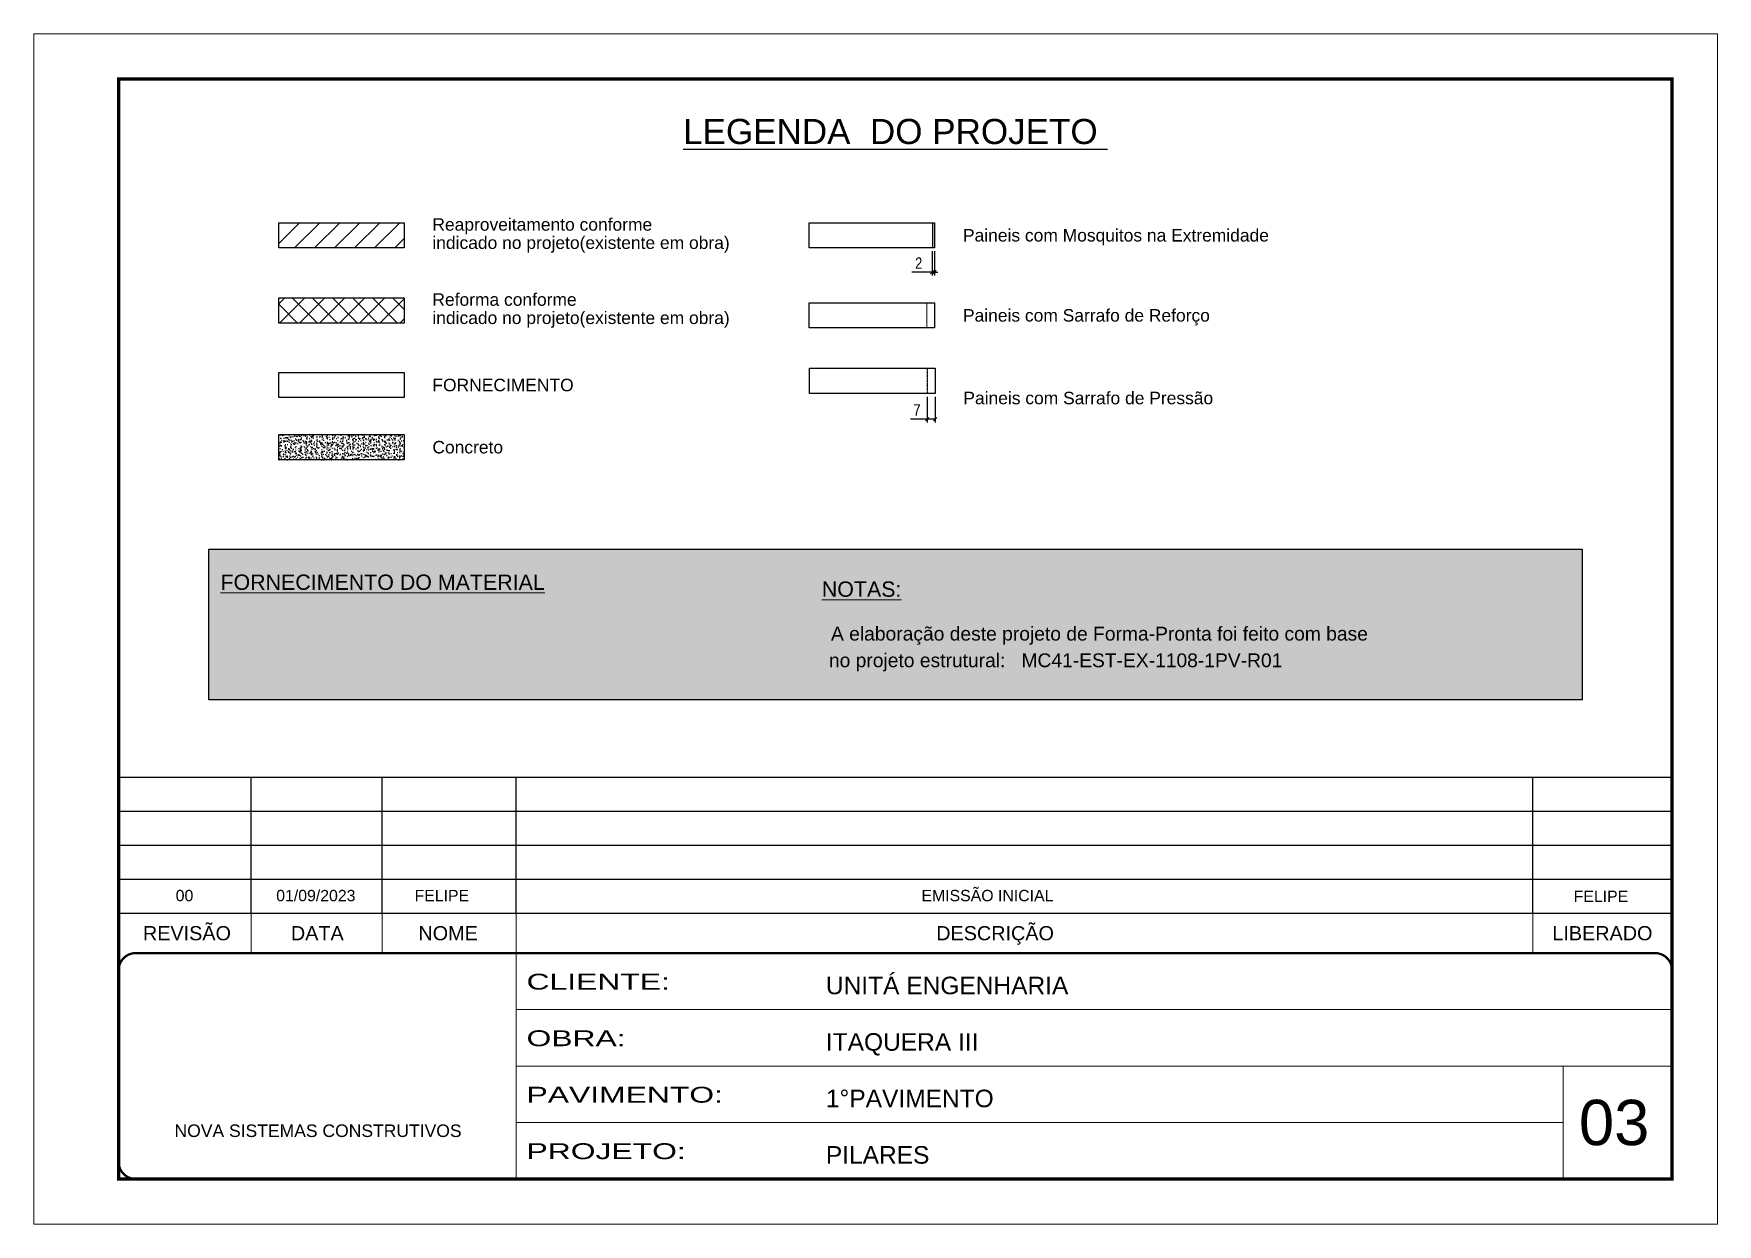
# Model space of a CAD drawing. Extents: x 2296 to 12463, y 760 to 16806.
# Drawn here: x 6068 to 7553, y 15691 to 16741 of the extents above; entities that cross this region are included whole.
import ezdxf
from ezdxf.enums import TextEntityAlignment as Align

# ---------------------------------------------------------------- set-up
doc = ezdxf.new("R2010")
doc.units = 0
for name, pattern in [('CONTINUO', [0]), ('DASHED', [0.75, 0.5, -0.25]), ('HIDDEN', [0.375, 0.25, -0.125])]:
    doc.linetypes.add(name, pattern=pattern)
for name, color, linetype, lineweight in [('CARIMBO', 255, 'Continuous', 9), ('Folhas', 255, 'Continuous', 9), ('Hachura', 251, 'Continuous', 9), ('SARRAFO DE PRESSAO', 251, 'DASHED', 9)]:
    doc.layers.add(name, color=color, linetype=linetype, lineweight=lineweight)
for name, color, linetype in [('COTA', 241, 'Continuous'), ('cotas', 4, 'Continuous'), ('Painéis', 200, 'Continuous'), ('SARR_2.2x7', 40, 'Continuous')]:
    doc.layers.add(name, color=color, linetype=linetype)
doc.layers.add('Demarcação 2', color=7, linetype='Continuous', lineweight=9, true_color=0xe0e0e0)
doc.styles.add('ARIAL', font='arial.ttf')
doc.styles.add('COTA TECNICA-50', font='techl___.ttf', dxfattribs={"height": 10})
doc.styles.add('Tecnologia', font='')
doc.styles.get('Tecnologia').set_extended_font_data('Forgotten Futurist')
doc.dimstyles.new('COTA PAINEL-50', dxfattribs={"dimtxt": 10, "dimasz": 3, "dimexe": 3, "dimexo": 3, "dimgap": 3, "dimtad": 1, "dimdec": 1, "dimzin": 12, "dimdsep": 46, "dimtxsty": 'COTA TECNICA-50', "dimblk1": 'OBLIQUE', "dimblk2": 'OBLIQUE', "dimsah": 1, "dimcen": 0.9, "dimclrd": 4, "dimclre": 4, "dimclrt": 240, "dimadec": 1, "dimazin": 3, "dimtfac": 1, "dimtdec": 1, "dimtmove": 0, "dimatfit": 3, "dimfxl": 1, "dimtolj": 1, "dimtzin": 12, "dimarcsym": 0})

# ---------------------------------------------------------------- blocks, each defined once
blk = doc.blocks.new('_Oblique')
at = {"color": 0, "linetype": 'ByBlock', "lineweight": -2}
blk.add_line((-0.5, -0.5), (0.5, 0.5), dxfattribs=at)
blk = doc.blocks.new('*D14')
at = {"layer": 'cotas', "color": 4, "lineweight": -2, "transparency": 16777216}
for p, q in [((6861, 16549.2), (6861, 16527.8)), ((6863, 16549.2), (6863, 16527.8)), ((6861, 16530.8), (6842.9, 16530.8)), ((6863, 16530.8), (6861, 16530.8)), ((6863, 16530.8), (6866, 16530.8))]:
    blk.add_line(p, q, dxfattribs=at)
at = {"layer": 'Defpoints', "color": 0, "transparency": 16777216}
for p in [(6861, 16552.2), (6863, 16552.2), (6861, 16530.8)]:
    blk.add_point(p, dxfattribs=at)
at = {"layer": 'cotas', "color": 4, "lineweight": -2, "transparency": 16777216, "xscale": 3, "yscale": 3, "zscale": 3}
blk.add_blockref('_Oblique', (6861, 16530.8), dxfattribs=at)
at = {"layer": 'cotas', "color": 4, "lineweight": -2, "transparency": 16777216, "xscale": 3, "yscale": 3, "zscale": 3, "rotation": 180}
blk.add_blockref('_Oblique', (6863, 16530.8), dxfattribs=at)
at = {"layer": 'cotas', "color": 240, "transparency": 16777216, "insert": (6849, 16538.8), "char_height": 10, "attachment_point": 5, "style": 'COTA TECNICA-50'}
blk.add_mtext('\\A1;2', dxfattribs=at)
blk = doc.blocks.new('*D15')
at = {"layer": 'cotas', "color": 4, "lineweight": -2, "transparency": 16777216}
for p, q in [((6856.4, 16420.8), (6856.4, 16398.3)), ((6863.4, 16420.8), (6863.4, 16398.3)), ((6856.4, 16401.3), (6841.7, 16401.3)), ((6863.4, 16401.3), (6856.4, 16401.3))]:
    blk.add_line(p, q, dxfattribs=at)
at = {"layer": 'Defpoints', "color": 0, "transparency": 16777216}
for p in [(6856.4, 16423.8), (6863.4, 16423.8), (6856.4, 16401.3)]:
    blk.add_point(p, dxfattribs=at)
at = {"layer": 'cotas', "color": 4, "lineweight": -2, "transparency": 16777216, "xscale": 3, "yscale": 3, "zscale": 3, "rotation": 180}
blk.add_blockref('_Oblique', (6856.4, 16401.3), dxfattribs=at)
at = {"layer": 'cotas', "color": 4, "lineweight": -2, "transparency": 16777216, "xscale": 3, "yscale": 3, "zscale": 3}
blk.add_blockref('_Oblique', (6863.4, 16401.3), dxfattribs=at)
at = {"layer": 'cotas', "color": 240, "transparency": 16777216, "insert": (6847.5, 16409.4), "char_height": 10, "attachment_point": 5, "style": 'COTA TECNICA-50'}
blk.add_mtext('\\A1;7', dxfattribs=at)
blk = doc.blocks.new('9999999999')
at = {"color": 30, "linetype": 'CONTINUO'}
for p, q in [((98564.6, 34230.2), (98564.6, 34429.4)), ((98564.6, 34379.6), (99584, 34379.6)), ((98564.6, 34329.8), (99488, 34329.8)), ((99584, 34329.8), (99488, 34329.8)), ((99488, 34329.8), (99488, 34230.2)), ((98564.6, 34280), (99488, 34280))]:
    blk.add_line(p, q, dxfattribs=at)
at = {"color": 30, "linetype": 'CONTINUO', "const_width": 2}
blk.add_lwpolyline([(99584, 34230.2), (99584, 34414.4, 0.414214), (99569, 34429.4), (98229, 34429.4, 0.414214), (98214, 34414.4), (98214, 34245.2, 0.414214), (98229, 34230.2), (99584, 34230.2)], format="xyb", dxfattribs=at)
at = {"layer": 'Folhas'}
blk.add_lwpolyline([(98139, 34190.2), (99624, 34190.2), (99624, 35240.2), (98139, 35240.2)], close=True, dxfattribs=at)
at = {"layer": 'Folhas', "color": 30, "const_width": 3}
blk.add_lwpolyline([(98214, 34230.2), (99584, 34230.2), (99584, 35200.2), (98214, 35200.2)], close=True, dxfattribs=at)
at = {"color": 7, "linetype": 'Continuous', "ltscale": 5, "style": 'ARIAL'}
for s, height, p in [('UNITÁ ENGENHARIA', 15.483, (98837.7, 34393.1)), ('ITAQUERA III', 15.483, (98837.7, 34343.3)), ('1°PAVIMENTO', 15.483, (98837.7, 34293.5)), ('NOVA SISTEMAS CONSTRUTIVOS', 11.059, (98263.2, 34267.2)), ('PILARES', 15.48, (98837.7, 34243.7))]:
    blk.add_text(s, height=height, dxfattribs=at).set_placement(p)
at = {"layer": 'Folhas', "color": 7, "style": 'Tecnologia', "width": 1.5}
for s, p in [('CLIENTE:', (98573.7, 34397.2)), ('OBRA:', (98573.7, 34347.3)), ('PAVIMENTO:', (98573.7, 34297.5)), ('PROJETO:', (98573.7, 34247.7))]:
    blk.add_text(s, height=14, dxfattribs=at).set_placement(p)

msp = doc.modelspace()

# ---------------------------------------------------------------- hatches: boundary and pattern name
at = {"layer": 'COTA', "linetype": 'ByBlock'}
h = msp.add_hatch(dxfattribs=at)
h.set_pattern_fill('AR-CONC', color=256, scale=0.9, style=0)
h.set_pattern_definition([(50, (-92070.589, -18499.0655), (6.45534164, -0.56476921), [0.675, -7.425]), (355, (-92070.589, -18499.0655), (-1.248762, 6.7697292), [0.54, -5.94]), (100.4514445, (-92070.051, -18499.1126), (5.20657962, 6.20495992), [0.57366173, -6.310279]), (46.1842, (-92070.589, -18497.2655), (9.605172, -1.4896735), [1.0125, -11.1375]), (96.635635, (-92069.7885, -18497.39), (8.4119575, 8.7670674), [0.8604931, -9.4654238]), (351.184164, (-92070.589, -18497.266), (8.4119575, 8.7670674), [0.81, -8.91]), (21, (-92069.689, -18497.7155), (5.37216347, -3.62357002), [0.675, -7.425]), (326, (-92069.689, -18497.7155), (2.189838, 6.5263504), [0.54, -5.94]), (71.451445, (-92069.241, -18498.0175), (7.5620014, 2.90278038), [0.5736617, -6.310279]), (37.5, (-92070.589, -18499.0655), (0.1094387, 2.996044684), [0, -5.868, 0, -6.03, 0, -5.9625]), (7.5, (-92070.589, -18499.0655), (2.36762584, 3.54970541), [0, -3.438, 0, -5.733, 0, -2.2725]), (327.5, (-92072.596, -18499.0655), (4.804401926, -0.202993846), [0, -2.25, 0, -7.02, 0, -9.315]), (317.5, (-92073.496, -18499.0655), (5.24867552, 0.90094484), [0, -2.925, 0, -4.662, 0, -6.615])])
h.paths.add_polyline_path([(6395.06, 16365.37), (6395.06, 16387.62), (6284.49, 16387.62), (6284.49, 16365.37)])
at = {"layer": 'Demarcação 2'}
h = msp.add_hatch(color=8, dxfattribs=at)
h.set_gradient(color1=(112, 112, 112), one_color=1, tint=1, name='SPHERICAL')
h.paths.add_polyline_path([(6222.82, 16286.55), (7434.08, 16286.55), (7434.08, 16153.53), (6222.82, 16153.53)])
at = {"layer": 'Hachura', "linetype": 'ByBlock'}
h = msp.add_hatch(dxfattribs=at)
h.set_pattern_fill('ANSI31', color=256, scale=100)
h.set_pattern_definition([(45, (-110865.639, -18499.066), (-8.8388348, 8.8388348), [])])
h.paths.add_polyline_path([(6395.06, 16574.46), (6284.49, 16574.46), (6284.49, 16552.21), (6395.06, 16552.21)])
h = msp.add_hatch(dxfattribs=at)
h.set_pattern_fill('ANSI37', color=256, scale=100)
h.set_pattern_definition([(45, (-110865.639, -18499.066), (-8.8388348, 8.8388348), []), (135, (-110865.639, -18499.066), (-8.8388348, -8.8388348), [])])
h.paths.add_polyline_path([(6395.06, 16508.23), (6284.49, 16508.23), (6284.49, 16485.97), (6395.06, 16485.97)])

# ---------------------------------------------------------------- linework, layer by layer
at = {"color": 30}
for p, q in [((6143.39, 16085.38), (7513.39, 16085.38)), ((6260.15, 15965.38), (6260.15, 16085.38)), ((6375.81, 15965.38), (6375.81, 16085.38)), ((6493.97, 15965.38), (6493.97, 16085.38)), ((7390.73, 15965.38), (7390.73, 16085.38)), ((6143.39, 16055.38), (7513.39, 16055.38)), ((6143.39, 16025.38), (7513.39, 16025.38)), ((6143.39, 15995.38), (7513.39, 15995.38))]:
    msp.add_line(p, q, dxfattribs=at)
msp.add_lwpolyline([(6222.82, 16286.55), (7434.08, 16286.55), (7434.08, 16153.53), (6222.82, 16153.53)], close=True, dxfattribs=at)
at = {"color": 30, "const_width": 1}
for points in [[(6143.39, 15965.38), (7513.39, 15965.38)], [(6260.15, 15965.38), (6260.15, 15930.38)], [(6375.81, 15965.38), (6375.81, 15930.38)], [(6493.97, 15965.38), (6493.97, 15930.38)], [(7390.73, 15965.38), (7390.73, 15930.38)]]:
    msp.add_lwpolyline(points, dxfattribs=at)
at = {"layer": 'COTA', "linetype": 'ByBlock'}
msp.add_lwpolyline([(6284.49, 16387.62), (6395.06, 16387.62), (6395.06, 16365.37), (6284.49, 16365.37)], close=True, dxfattribs=at)
at = {"layer": 'Painéis'}
msp.add_line((6861.03, 16574.46), (6861.03, 16552.21), dxfattribs=at)
for points in [[(6284.49, 16574.46), (6395.06, 16574.46), (6395.06, 16552.21), (6284.49, 16552.21)], [(6752.46, 16574.46), (6863.03, 16574.46), (6863.03, 16552.21), (6752.46, 16552.21)], [(6284.49, 16508.23), (6395.06, 16508.23), (6395.06, 16485.97), (6284.49, 16485.97)], [(6752.46, 16503.86), (6863.03, 16503.86), (6863.03, 16481.61), (6752.46, 16481.61)], [(6284.49, 16442.42), (6395.06, 16442.42), (6395.06, 16420.17), (6284.49, 16420.17)], [(6752.82, 16446.03), (6863.39, 16446.03), (6863.39, 16423.78), (6752.82, 16423.78)]]:
    msp.add_lwpolyline(points, close=True, dxfattribs=at)
at = {"layer": 'SARR_2.2x7', "linetype": 'HIDDEN'}
msp.add_line((6856.39, 16446.03), (6856.39, 16423.78), dxfattribs=at)
at = {"layer": 'SARRAFO DE PRESSAO'}
for p, q in [((6856.03, 16503.86), (6859.53, 16503.86)), ((6856.03, 16503.86), (6856.03, 16481.61)), ((6863.03, 16503.86), (6859.53, 16503.86)), ((6863.03, 16503.86), (6863.03, 16481.61)), ((6856.03, 16481.61), (6859.53, 16481.61)), ((6863.03, 16481.61), (6859.53, 16481.61))]:
    msp.add_line(p, q, dxfattribs=at)

# ---------------------------------------------------------------- block references
at = {"layer": 'SARRAFO DE PRESSAO', "color": 6, "linetype": 'ByBlock'}
msp.add_blockref('9999999999', (-92070.59, -18499.07), dxfattribs=at)

# ---------------------------------------------------------------- texts
at = {"color": 0, "linetype": 'Continuous', "ltscale": 5, "style": 'ARIAL'}
msp.add_text('%%ULEGENDA  DO PROJETO ', height=22.1184, dxfattribs=at).set_placement((6828.3, 16643.82), align=Align.CENTER)
at = {"style": 'ARIAL'}
for s, p in [('REVISÃO', (6203.57, 15947.88)), ('DATA', (6318.55, 15947.88)), ('NOME', (6433.91, 15947.88)), ('DESCRIÇÃO', (6916.36, 15947.88)), ('LIBERADO', (7452.03, 15947.88))]:
    msp.add_text(s, height=12.5, dxfattribs=at).set_placement(p, align=Align.MIDDLE_CENTER)
at = {"layer": 'CARIMBO', "style": 'ARIAL'}
for s, p in [('Reaproveitamento conforme ', (6420.06, 16572.91)), ('indicado no projeto(existente em obra)', (6420.06, 16556.82)), ('Paineis com Mosquitos na Extremidade', (6888.03, 16563.34)), ('Reforma conforme ', (6420.06, 16506.68)), ('Paineis com Sarrafo de Reforço', (6888.03, 16492.73)), ('indicado no projeto(existente em obra)', (6420.06, 16490.59)), ('FORNECIMENTO', (6420.06, 16431.3)), ('Paineis com Sarrafo de Pressão', (6888.39, 16419.84)), ('Concreto', (6420.06, 16376.49))]:
    msp.add_text(s, height=11, dxfattribs=at).set_placement(p, align=Align.MIDDLE_LEFT)
at = {"layer": 'CARIMBO', "color": 5, "style": 'ARIAL'}
for s, height, p in [('%%UFORNECIMENTO DO MATERIAL', 13.5, (6233.16, 16250.67)), ('%%UNOTAS:', 13.5, (6763.56, 16244.56)), ('  A elaboração deste projeto de Forma-Pronta foi feito com base', 12.15, (6762.2, 16205.95)), ('  no projeto estrutural:', 12.15, (6760.38, 16182.47))]:
    msp.add_text(s, height=height, dxfattribs=at).set_placement(p)
at = {"layer": 'CARIMBO', "color": 1, "style": 'ARIAL'}
msp.add_text('MC41-EST-EX-1108-1PV-R01', height=12.15, dxfattribs=at).set_placement((6939.61, 16182.47))
at = {"layer": 'CARIMBO', "style": 'ARIAL'}
for s, p in [('00', (6193.66, 15976.07)), ('01/09/2023', (6282.3, 15976.07)), ('FELIPE', (6404.34, 15976.07)), ('EMISSÃO INICIAL', (6851.39, 15976.07))]:
    msp.add_text(s, height=10, dxfattribs=at).set_placement(p)
at = {"layer": 'CARIMBO', "color": 7, "style": 'ARIAL'}
msp.add_text('03', height=40, dxfattribs=at).set_placement((7431.3, 15760.94))
at = {"layer": 'CARIMBO', "style": 'ARIAL'}
msp.add_attdef('FELIPE', text='', height=10, dxfattribs=at).set_placement((7450.74, 15980.38), align=Align.MIDDLE_CENTER)

# ---------------------------------------------------------------- dimensions: what is measured, and where the dimension line sits
at = {"layer": 'cotas'}
for base, p1, p2, picture, middle in [((6861.03, 16530.79), (6863.03, 16552.21), (6861.03, 16552.21), '*D14', (6848.97, 16538.79)), ((6856.39, 16401.3), (6863.39, 16423.78), (6856.39, 16423.78), '*D15', (6847.53, 16409.37))]:
    dim = msp.add_linear_dim(base=base, p1=p1, p2=p2, dimstyle='COTA PAINEL-50', dxfattribs=at)
    dim.commit()
    dim.dimension.update_dxf_attribs({"geometry": picture, "text_midpoint": middle})

doc.saveas('drawing.dxf')
